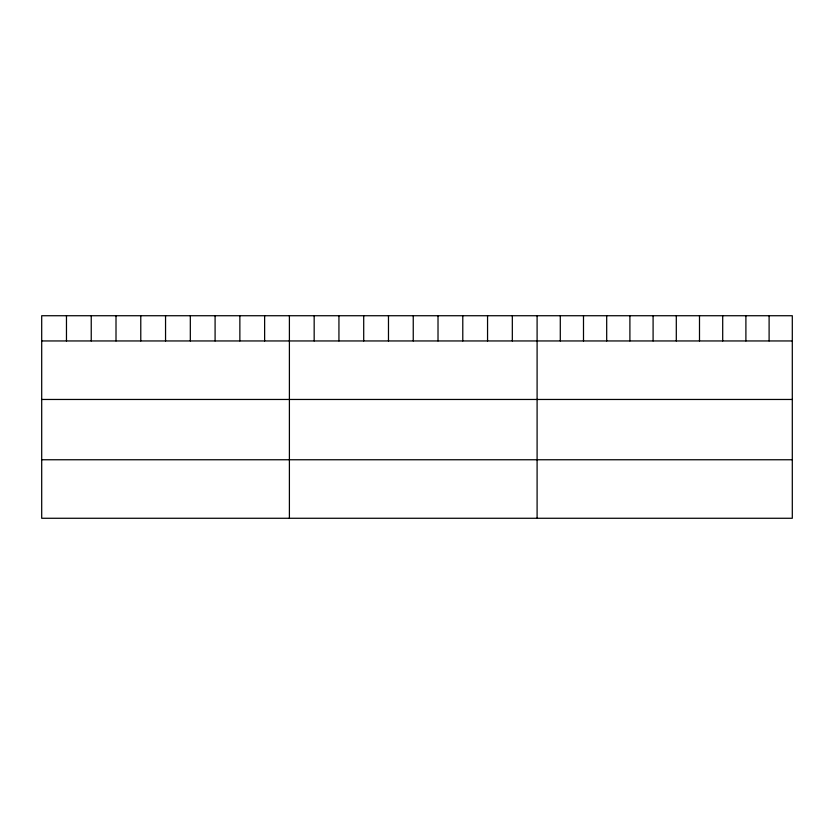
<?xml version="1.0" encoding="UTF-8"?>
<svg xmlns="http://www.w3.org/2000/svg" width="834" height="834" viewBox="0 0 834 834"><rect width="100%" height="100%" fill="white"/><g stroke="black" fill="none" stroke-linecap="round" stroke-linejoin="round"><path stroke-width="1.25" d="M792.3 340.95L792.3 518.268L41.7 518.268L41.7 315.732L792.3 315.732L792.3 340.95L41.7 340.95M41.7 399.465L792.3 399.465M41.7 459.753L792.3 459.753M769.104 315.732L769.104 340.95M745.898 315.732L745.898 340.95M722.703 315.732L722.703 340.95M699.497 315.732L699.497 340.95M676.301 315.732L676.301 340.95M653.095 315.732L653.095 340.95M629.899 315.732L629.899 340.95M606.693 315.732L606.693 340.95M583.498 315.732L583.498 340.95M560.292 315.732L560.292 340.95M537.096 315.732L537.096 518.268M512.326 315.732L512.326 340.95M487.556 315.732L487.556 340.95M462.787 315.732L462.787 340.95M438.017 315.732L438.017 340.95M413.247 315.732L413.247 340.95M388.477 315.732L388.477 340.95M363.707 315.732L363.707 340.95M338.938 315.732L338.938 340.95M314.168 315.732L314.168 340.95M289.398 315.732L289.398 518.268M264.628 315.732L264.628 340.95M239.858 315.732L239.858 340.95M215.089 315.732L215.089 340.95M190.319 315.732L190.319 340.95M165.549 315.732L165.549 340.95M140.779 315.732L140.779 340.95M116.009 315.732L116.009 340.95M91.24 315.732L91.24 340.95M66.47 315.732L66.47 340.95"/></g></svg>
